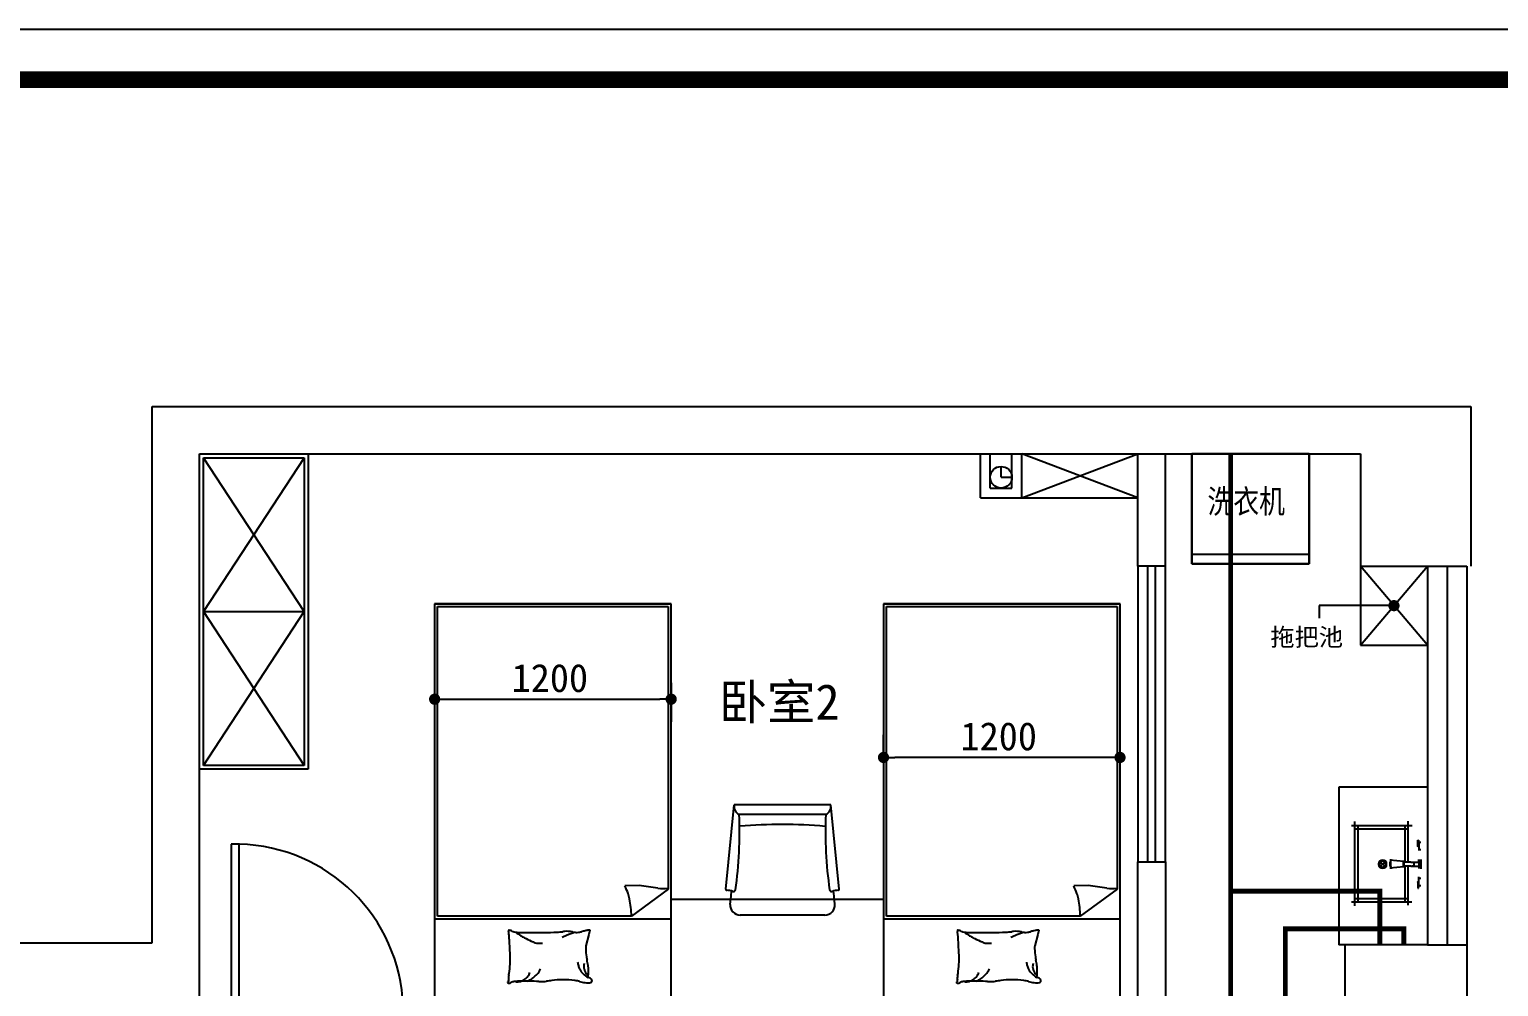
# Model space of a CAD drawing. Header units: millimetres. Extents: x -1705246 to 222838, y -3231245 to 126310.
# Drawn here: x 63611 to 71066, y -34052 to -29196 of the extents above; entities that cross this region are included whole.
import ezdxf

# ---------------------------------------------------------------- set-up
doc = ezdxf.new("R2010")
doc.units = ezdxf.units.MM
doc.linetypes.add('ACAD_ISO03W100', pattern=[30, 12, -18])
doc.layers.add('250', color=250, linetype='Continuous')
doc.layers.add('IFF_FURN', color=30, linetype='Continuous')
doc.styles.add('CH', font='PMingLiU.ttf', dxfattribs={"width": 0.8})
doc.styles.get("Standard").update_dxf_attribs({"font": ''})
doc.styles.add('STYLE1', font='')
doc.styles.get('Standard').set_extended_font_data('SimSun')
doc.styles.get('STYLE1').set_extended_font_data('SimSun')

# ---------------------------------------------------------------- blocks, each defined once
blk = doc.blocks.new('A$C54AD448D')
blk.add_lwpolyline([(-239.7, 15583), (-22135.9, 15583), (-22135.9, 239.7), (-239.7, 239.7)], close=True)
at = {"layer": 'IFF_FURN'}
blk.add_lwpolyline([(0, 15822.7), (-22375.6, 15822.7), (-22375.6, 0), (0, 0)], close=True, dxfattribs=at)
at = {"layer": 'IFF_FURN', "color": 8, "const_width": 79.9}
blk.add_lwpolyline([(-22135.9, 15583), (-22135.9, 239.7), (-239.7, 239.7), (-239.7, 15583), (-22135.9, 15583)], dxfattribs=at)

msp = doc.modelspace()

# ---------------------------------------------------------------- linework, layer by layer
at = {"color": 1, "linetype": 'ACAD_ISO03W100', "lineweight": 30, "ltscale": 5, "const_width": 25}
msp.add_lwpolyline([(63037, -37847.2), (63442.4, -37847.2), (63442.4, -37059.6), (69983.7, -37059.6), (69983.7, -33759.7), (70584.4, -33759.7), (70584.4, -33839.7)], dxfattribs=at)
at = {"layer": '250', "color": 251}
for p, q in [((64234.9, -33829.7), (64234.9, -31109.7)), ((64234.9, -31109.7), (70924.9, -31109.7)), ((70924.9, -31109.7), (70924.9, -31919.7)), ((64474.9, -34109.7), (64474.9, -31349.7)), ((64474.9, -31349.7), (70364.9, -31349.7)), ((64474.9, -32949.7), (64474.9, -31349.7)), ((64474.9, -31349.7), (65024.9, -31349.7)), ((64494.9, -32929.7), (64494.9, -31369.7)), ((64494.9, -31369.7), (65004.9, -31369.7)), ((65004.9, -31369.7), (64494.9, -32149.7)), ((65004.9, -32149.7), (64494.9, -31369.7)), ((65004.9, -31369.7), (65004.9, -32929.7)), ((65024.9, -31349.7), (65024.9, -32949.7)), ((68436.5, -31573.5), (68436.5, -31349.7)), ((68486.5, -31523.5), (68486.5, -31349.7)), ((68596.5, -31523.5), (68596.5, -31349.7)), ((68646.5, -31573.5), (68646.5, -31349.7)), ((68646.5, -31573.5), (69234.9, -31349.7)), ((69234.9, -31573.5), (68646.5, -31349.7)), ((69234.9, -31919.7), (69234.9, -31349.7)), ((69374.9, -31919.7), (69374.9, -31349.7)), ((69509.5, -31907.7), (69509.5, -31349.7)), ((69509.5, -31349.7), (70104.5, -31349.7)), ((70104.5, -31349.7), (70104.5, -31907.7)), ((70364.9, -31349.7), (70364.9, -31919.7)), ((68541.5, -31468.5), (68541.5, -31413.5)), ((68486.5, -31523.5), (68596.5, -31523.5)), ((68541.5, -31468.5), (68596.5, -31468.5)), ((68436.5, -31573.5), (68646.5, -31573.5)), ((68646.5, -31573.5), (69234.9, -31573.5)), ((69509.5, -31857.7), (70104.5, -31857.7)), ((69374.9, -31919.7), (69234.9, -31919.7)), ((69234.9, -31919.7), (69234.9, -33419.9)), ((69284.9, -31919.7), (69284.9, -33419.9)), ((69324.9, -33419.9), (69324.9, -31919.7)), ((69374.9, -33419.9), (69374.9, -31919.7)), ((70104.5, -31907.7), (69509.5, -31907.7)), ((70364.9, -31919.7), (70704.9, -31919.7)), ((70364.9, -31919.7), (70364.9, -32319.7)), ((70364.9, -32319.7), (70704.9, -31919.7)), ((70704.9, -32319.7), (70364.9, -31919.7)), ((70704.9, -31919.7), (70704.9, -33839.7)), ((70704.9, -31919.7), (70904.9, -31919.7)), ((70804.9, -31919.7), (70804.9, -33839.7)), ((70904.9, -31919.7), (70904.9, -33839.7)), ((66867.4, -32109.7), (65667.4, -32109.7)), ((65667.4, -32109.7), (65667.4, -34109.7)), ((65667.4, -32109.7), (66867.4, -32109.7)), ((65682.4, -33694.7), (65682.4, -32124.7)), ((65682.4, -32124.7), (66852.4, -32124.7)), ((66852.4, -32124.7), (66852.4, -33557.7)), ((66867.4, -34109.7), (66867.4, -32109.7)), ((69144.9, -32109.7), (67944.9, -32109.7)), ((67944.9, -32109.7), (67944.9, -34109.7)), ((67944.9, -32109.7), (69144.9, -32109.7)), ((67959.9, -33694.7), (67959.9, -32124.7)), ((67959.9, -32124.7), (69129.9, -32124.7)), ((69129.9, -32124.7), (69129.9, -33557.7)), ((69144.9, -34109.7), (69144.9, -32109.7)), ((70477.9, -32119.7), (70154.6, -32119.7)), ((70154.6, -32119.7), (70154.6, -32182.5)), ((70506.4, -32119.7), (70477.9, -32119.7)), ((64494.9, -32149.7), (65004.9, -32149.7)), ((64494.9, -32149.7), (65004.9, -32929.7)), ((64494.9, -32929.7), (65004.9, -32149.7)), ((70364.9, -32319.7), (70704.9, -32319.7)), ((65667.4, -32511.9), (65667.4, -32708.3)), ((66867.4, -32511.9), (66867.4, -32708.3)), ((65695.9, -32594.3), (65724.4, -32594.3)), ((65724.4, -32594.3), (66810.4, -32594.3)), ((66838.9, -32594.3), (66810.4, -32594.3)), ((67944.9, -32884), (67944.9, -32775.7)), ((69144.9, -32884), (69144.9, -32775.7)), ((65004.9, -32929.7), (64494.9, -32929.7)), ((67973.4, -32889.7), (68001.9, -32889.7)), ((69087.9, -32889.7), (68001.9, -32889.7)), ((69116.4, -32889.7), (69087.9, -32889.7)), ((65024.9, -32949.7), (64474.9, -32949.7)), ((70254.9, -33039.7), (70254.9, -33839.7)), ((70704.9, -33039.7), (70254.9, -33039.7)), ((67144.1, -33558.2), (67187.4, -33129.7)), ((67144.1, -33558.2), (67187.4, -33129.7)), ((67677.4, -33129.7), (67187.4, -33129.7)), ((67677.4, -33129.7), (67187.4, -33129.7)), ((67720.6, -33558.2), (67677.4, -33129.7)), ((67720.6, -33558.2), (67677.4, -33129.7)), ((67651.7, -33179.7), (67213, -33179.7)), ((67651.7, -33179.7), (67213, -33179.7)), ((70627.1, -33237.4), (70319.5, -33237.4)), ((70334.8, -33214.7), (70334.8, -33641.9)), ((70350.8, -33232.6), (70350.8, -33618.4)), ((70590.8, -33420.2), (70590.8, -33236.2)), ((70606.8, -33420.2), (70606.8, -33212.9)), ((70606.5, -33253.4), (70335.6, -33253.4)), ((70655.1, -33338.9), (70655.1, -33308.5)), ((70655.1, -33308.5), (70659.7, -33308.5)), ((70670.8, -33321.3), (70656.6, -33321.3)), ((70659.7, -33308.5), (70659.7, -33337.1)), ((70661.6, -33315.4), (70661.6, -33362.1)), ((64674.9, -33329.7), (64634.9, -33329.7)), ((64634.9, -33329.7), (64634.9, -34109.7)), ((64674.9, -34109.7), (64674.9, -33329.7)), ((70670.8, -33357.5), (70657.4, -33357.5)), ((70661.6, -33341.6), (70657.8, -33341.6)), ((70661.6, -33337.1), (70659.7, -33337.1)), ((69234.9, -34109.7), (69234.9, -33419.9)), ((69234.9, -33419.9), (69374.9, -33419.9)), ((69374.9, -33419.9), (69374.9, -35159.7)), ((70488.2, -33420.3), (70466.7, -33441.8)), ((70488.2, -33441.8), (70466.7, -33420.3)), ((70584.8, -33417.5), (70513.9, -33411)), ((70584.9, -33444.4), (70514.3, -33450.8)), ((70515.9, -33442.4), (70515.9, -33419.5)), ((70515.9, -33419.5), (70518.8, -33419.5)), ((70515.9, -33442.4), (70518.8, -33442.4)), ((70518.8, -33419.5), (70518.8, -33405.1)), ((70518.8, -33442.4), (70518.8, -33419.5)), ((70518.8, -33442.4), (70518.8, -33455.4)), ((70582.9, -33446), (70582.9, -33415.4)), ((70620.3, -33420.2), (70582.9, -33420.2)), ((70620.3, -33441.7), (70582.9, -33441.7)), ((70586.4, -33441.7), (70586.4, -33420.2)), ((70590.8, -33618.4), (70590.8, -33441.7)), ((70606.8, -33639.5), (70606.8, -33441.7)), ((70620.3, -33420.2), (70660, -33420.2)), ((70620.3, -33441.7), (70660, -33441.7)), ((70675.6, -33412.8), (70656.6, -33412.8)), ((70676.8, -33449), (70657, -33449)), ((70661.6, -33408.7), (70661.6, -33453.7)), ((70670.8, -33408.7), (70670.8, -33454.5)), ((66705.1, -33539.6), (66632.5, -33541.3)), ((66800.5, -33553.2), (66705.1, -33539.6)), ((68982.6, -33539.6), (68910, -33541.3)), ((69078, -33553.2), (68982.6, -33539.6)), ((70655.1, -33523), (70655.1, -33553.3)), ((70670.8, -33504.4), (70657, -33504.4)), ((70670.8, -33540.6), (70657.4, -33540.6)), ((70661.6, -33520.2), (70657.8, -33520.2)), ((70659.7, -33553.3), (70659.7, -33524.8)), ((70661.6, -33524.8), (70659.7, -33524.8)), ((70661.6, -33547.8), (70661.6, -33495.1)), ((66852.4, -33557.7), (66665.9, -33694.7)), ((67944.9, -33609.7), (66867.4, -33609.7)), ((67167.4, -33635.2), (67171.1, -33593.3)), ((67167.4, -33635.2), (67171.1, -33593.3)), ((67171.1, -33593.3), (67173.5, -33566.7)), ((67171.1, -33593.3), (67173.5, -33566.7)), ((67693.7, -33593.3), (67691.3, -33566.7)), ((67693.7, -33593.3), (67691.3, -33566.7)), ((67697.4, -33635.2), (67693.7, -33593.3)), ((67697.4, -33635.2), (67693.7, -33593.3)), ((69129.9, -33557.7), (68943.4, -33694.7)), ((70337.3, -33605.7), (70602.3, -33605.7)), ((70655.1, -33553.3), (70659.7, -33553.3)), ((66665.9, -33694.7), (65682.4, -33694.7)), ((67647.6, -33689.7), (67217.2, -33689.7)), ((67647.6, -33689.7), (67217.2, -33689.7)), ((68943.4, -33694.7), (67959.9, -33694.7)), ((70318.6, -33621.7), (70626, -33621.7)), ((66867.4, -33709.7), (65667.4, -33709.7)), ((66867.4, -33709.7), (65667.4, -33709.7)), ((66454.7, -33766.6), (66449.5, -33787.6)), ((69144.9, -33709.7), (67944.9, -33709.7)), ((69144.9, -33709.7), (67944.9, -33709.7)), ((68732.2, -33766.6), (68727, -33787.6)), ((61814.9, -33829.7), (64234.9, -33829.7)), ((66449.5, -33787.6), (66435, -33845.4)), ((68727, -33787.6), (68712.5, -33845.4)), ((70284.9, -33839.7), (70254.9, -33839.7)), ((70704.9, -33839.7), (70284.9, -33839.7)), ((70284.9, -33839.7), (70284.9, -34569.7)), ((70704.9, -33839.7), (70904.9, -33839.7)), ((70904.9, -33839.7), (70904.9, -34569.7))]:
    msp.add_line(p, q, dxfattribs=at)
at = {"layer": '250', "color": 251, "extrusion": (0, 0, -1)}
for p, q in [((70104.5, -31349.7), (69509.5, -31349.7)), ((69509.5, -31349.7), (69509.5, -31907.7)), ((70104.5, -31907.7), (70104.5, -31349.7)), ((69509.5, -31907.7), (70104.5, -31907.7))]:
    msp.add_line(p, q, dxfattribs=at)
at = {"layer": '250', "color": 5, "const_width": 25}
for points in [[(62859.2, -36842.1), (69706.1, -36842.1), (69706.1, -31349.7)], [(69706.1, -33568.1), (70463.7, -33568.1), (70463.7, -33839.7)]]:
    msp.add_lwpolyline(points, dxfattribs=at)
at = {"layer": '250', "color": 251, "const_width": 28.5}
for points in [[(70520.6, -32119.7, 1), (70549.1, -32119.7, 1)], [(65681.6, -32594.3, 1), (65653.1, -32594.3, 1)], [(66853.1, -32594.3, 1), (66881.6, -32594.3, 1)], [(67959.1, -32889.7, 1), (67930.6, -32889.7, 1)], [(69130.6, -32889.7, 1), (69159.1, -32889.7, 1)]]:
    msp.add_lwpolyline(points, format="xyb", close=True, dxfattribs=at)
at = {"layer": '250', "color": 251}
msp.add_circle((68541.5, -31468.5), 55, dxfattribs=at)
for centre, radius, start, end in [((67233.2, -33137.7), 46.5, 170.0218, 244.30302), ((67233.2, -33137.7), 46.5, 170.0218, 244.30302), ((67631.5, -33137.7), 46.5, 295.69698, 9.9782), ((67631.5, -33137.7), 46.5, 295.69698, 9.9782), ((65122.5, -33264.4), 2092.2, 351.85714, 2.3222), ((65122.5, -33264.4), 2092.2, 351.85714, 2.3222), ((67428.6, -35670.6), 2441, 84.81118, 95.01146), ((67428.6, -35670.6), 2441, 84.81118, 95.01146), ((69742.2, -33264.4), 2092.2, 177.6778, 188.14286), ((69742.2, -33264.4), 2092.2, 177.6778, 188.14286), ((64654.9, -34182.5), 853.1, 4.90093, 91.34333), ((66288.6, -33710.7), 383.3, 19.94779, 26.21717), ((68566.2, -33710.7), 383.3, 19.94779, 26.21717), ((66486.9, -33638.7), 172.4, 10.59446, 19.94779), ((66092, -33712.6), 574.1, 1.78872, 10.59446), ((66826, -33374.9), 180.1, 261.86442, 278.44166), ((67149.2, -33558.6), 5, 174.89783, 270.62515), ((67149.2, -33558.6), 5, 174.89783, 270.62515), ((67150.1, -33652.6), 89, 70.14719, 90.62515), ((67150.1, -33652.6), 89, 70.14719, 90.62515), ((67183.7, -33559.5), 10, 250.14719, 352.6043), ((67183.7, -33559.5), 10, 250.14719, 352.6043), ((67681, -33559.5), 10, 187.3957, 289.85281), ((67681, -33559.5), 10, 187.3957, 289.85281), ((67714.6, -33652.6), 89, 89.37485, 109.85281), ((67714.6, -33652.6), 89, 89.37485, 109.85281), ((67715.7, -33558.6), 5, 269.37485, 5.10217), ((67715.7, -33558.6), 5, 269.37485, 5.10217), ((68764.4, -33638.7), 172.4, 10.59446, 19.94779), ((68369.5, -33712.6), 574.1, 1.78872, 10.59446), ((69103.5, -33374.9), 180.1, 261.86442, 278.44166), ((67217.2, -33639.7), 50, 174.89783, 270), ((67217.2, -33639.7), 50, 174.89783, 270), ((67647.6, -33639.7), 50, 270, 5.10217), ((67647.6, -33639.7), 50, 270, 5.10217), ((66055.7, -33770.5), 13.5, 163.30223, 189.99836), ((66043.6, -33766.9), 0.925, 82.87961, 163.30223), ((66036.1, -33826.7), 61.2, 73.77885, 82.87961), ((66038.2, -33819.5), 53.7, 62.71588, 73.77885), ((66462.8, -33926.5), 160.8, 99.4841, 107.38641), ((66467.5, -33954.8), 189.5, 94.08294, 99.4841), ((66454.1, -33766.4), 0.642, 345.95506, 94.08294), ((68333.2, -33770.5), 13.5, 163.30223, 189.99836), ((68321.1, -33766.9), 0.925, 82.87961, 163.30223), ((68313.6, -33826.7), 61.2, 73.77885, 82.87961), ((68315.7, -33819.5), 53.7, 62.71588, 73.77885), ((68740.3, -33926.5), 160.8, 99.4841, 107.38641), ((68745, -33954.8), 189.5, 94.08294, 99.4841), ((68731.6, -33766.4), 0.642, 345.95506, 94.08294), ((65820.9, -33811.9), 224.8, 3.50486, 9.99836), ((56518.3, -34381.6), 9544.9, 3.05496, 3.50486), ((66077.4, -33743.6), 31.7, 242.71588, 257.13096), ((66093.1, -33674.9), 102.1, 257.13096, 266.42603), ((66375.4, -33362.3), 510, 234.17371, 237.86502), ((66137.5, -32963.6), 814.8, 266.42603, 269.71346), ((66220.5, -33608.8), 218.8, 237.86502, 243.50152), ((66570.2, -32907.4), 1002.6, 243.50152, 245.67347), ((66153.4, -29775.5), 4003, 269.71346, 270.97038), ((66303.3, -33497.8), 354.7, 245.67347, 249.32572), ((66192.4, -33791.7), 40.6, 249.32572, 265.91723), ((66203.1, -33642.2), 190.4, 265.91723, 273.5552), ((66181.4, -31424.7), 2353.5, 270.97038, 272.60963), ((66249.8, -32925.2), 851.5, 272.60963, 274.61758), ((66535.1, -34270.8), 517.1, 113.48441, 115.31107), ((66340.7, -33850.6), 79.9, 99.75314, 106.30996), ((66334.9, -33932.7), 161, 78.44144, 92.74906), ((66535.1, -34270.8), 517.1, 111.65774, 113.48441), ((66535.1, -34270.8), 517.1, 109.42798, 111.65774), ((66535.1, -34270.8), 517.1, 107.19822, 109.42798), ((66387.7, -33674.9), 102.1, 258.44144, 276.43405), ((66389.7, -33693.1), 83.8, 276.43405, 287.38641), ((68098.4, -33811.9), 224.8, 3.50486, 9.99836), ((58795.8, -34381.6), 9544.9, 3.05496, 3.50486), ((68354.9, -33743.6), 31.7, 242.71588, 257.13096), ((68370.6, -33674.9), 102.1, 257.13096, 266.42603), ((68652.9, -33362.3), 510, 234.17371, 237.86502), ((68415, -32963.6), 814.8, 266.42603, 269.71346), ((68498, -33608.8), 218.8, 237.86502, 243.50152), ((68847.7, -32907.4), 1002.6, 243.50152, 245.67347), ((68430.9, -29775.5), 4003, 269.71346, 270.97038), ((68580.8, -33497.8), 354.7, 245.67347, 249.32572), ((68469.9, -33791.7), 40.6, 249.32572, 265.91723), ((68480.6, -33642.2), 190.4, 265.91723, 273.5552), ((68458.9, -31424.7), 2353.5, 270.97038, 272.60963), ((68527.3, -32925.2), 851.5, 272.60963, 274.61758), ((68812.6, -34270.8), 517.1, 113.48441, 115.31107), ((68618.2, -33850.6), 79.9, 99.75314, 106.30996), ((68612.4, -33932.7), 161, 78.44144, 92.74906), ((68812.6, -34270.8), 517.1, 111.65774, 113.48441), ((68812.6, -34270.8), 517.1, 109.42798, 111.65774), ((68812.6, -34270.8), 517.1, 107.19822, 109.42798), ((68665.2, -33674.9), 102.1, 258.44144, 276.43405), ((68667.2, -33693.1), 83.8, 276.43405, 287.38641), ((65095.3, -33923.9), 955.7, 1.63309, 3.05496), ((65575.7, -33910.2), 475.1, 356.63125, 1.63309), ((66481, -33856.9), 47.4, 165.95481, 182.66488), ((66894.3, -33837.7), 461.1, 182.66488, 188.00505), ((66657.5, -33871), 222, 188.00505, 192.19838), ((65837, -34048.4), 617.4, 9.68437, 12.19838), ((67372.8, -33923.9), 955.7, 1.63309, 3.05496), ((67853.2, -33910.2), 475.1, 356.63125, 1.63309), ((68758.5, -33856.9), 47.4, 165.95481, 182.66488), ((69171.8, -33837.7), 461.1, 182.66488, 188.00505), ((68935, -33871), 222, 188.00505, 192.19838), ((68114.5, -34048.4), 617.4, 9.68437, 12.19838), ((65907.8, -33967.4), 138.8, 347.89054, 352.3191), ((65411.9, -33900.5), 639.1, 352.3191, 356.63125), ((66084.6, -33958.8), 69.4, 323.82335, 341.56035), ((66072.8, -33880.1), 157.6, 313.81151, 320.96506), ((66168.4, -33957.7), 34.5, 320.96506, 331.68324), ((66075.4, -33907.6), 140.1, 331.68324, 336.99723), ((66490.4, -33918.6), 98, 185.63113, 196.51498), ((66490.4, -33918.6), 98, 196.51498, 207.39883), ((66490.4, -33918.6), 98, 207.39883, 225.09762), ((66490.4, -33918.6), 98, 225.09762, 242.79641), ((66487.8, -33951), 64.1, 165.31489, 180), ((66463, -33951), 39.3, 180, 198.7799), ((66562, -33917.3), 143.9, 198.7799, 201.81492), ((66526.6, -33931.5), 105.8, 201.81492, 205.35512), ((66464.3, -33961), 36.8, 205.35512, 221.44291), ((66483.9, -33943.8), 62.9, 221.44291, 233.73593), ((66304.9, -33968.5), 142.8, 0, 9.68437), ((66103.4, -33968.5), 344.3, 353.76764, 0), ((68185.3, -33967.4), 138.8, 347.89054, 352.3191), ((67689.4, -33900.5), 639.1, 352.3191, 356.63125), ((68362.1, -33958.8), 69.4, 323.82335, 341.56035), ((68350.3, -33880.1), 157.6, 313.81151, 320.96506), ((68445.9, -33957.7), 34.5, 320.96506, 331.68324), ((68352.9, -33907.6), 140.1, 331.68324, 336.99723), ((68767.9, -33918.6), 98, 185.63113, 196.51498), ((68767.9, -33918.6), 98, 196.51498, 207.39883), ((68767.9, -33918.6), 98, 207.39883, 225.09762), ((68767.9, -33918.6), 98, 225.09762, 242.79641), ((68765.3, -33951), 64.1, 165.31489, 180), ((68740.5, -33951), 39.3, 180, 198.7799), ((68839.5, -33917.3), 143.9, 198.7799, 201.81492), ((68804.1, -33931.5), 105.8, 201.81492, 205.35512), ((68741.8, -33961), 36.8, 205.35512, 221.44291), ((68761.4, -33943.8), 62.9, 221.44291, 233.73593), ((68582.4, -33968.5), 142.8, 0, 9.68437), ((68380.9, -33968.5), 344.3, 353.76764, 0), ((66039, -34031.4), 1.62, 78.10694, 199.56397), ((66039.7, -34031.1), 2.39, 199.56397, 248.2117), ((66045.4, -34017.1), 17.6, 248.2117, 265.69746), ((66039.9, -34026.9), 2.99, 258.10694, 338.0096), ((66064.1, -34011.6), 23, 171.86652, 201.42098), ((66211.9, -34032.7), 172.2, 167.89054, 171.86652), ((66032.6, -34023.9), 10.9, 338.0096, 21.42098), ((66045.5, -34014.4), 20.2, 265.69746, 300.65125), ((66075.1, -34064.3), 37.7, 95.25919, 120.65125), ((66124.3, -34598.8), 574.6, 91.90789, 95.25919), ((66084.6, -33958.8), 69.4, 265.78412, 285.93524), ((66084.6, -33958.8), 69.4, 285.93524, 306.08636), ((66140, -35070), 1046, 89.42426, 91.90789), ((66084.6, -33958.8), 69.4, 306.08636, 323.82335), ((66078.6, -33870.9), 163.8, 290.86028, 297.23959), ((66144.4, -34635.3), 611.2, 85.19815, 89.42426), ((66129, -33968.8), 53.7, 297.23959, 308.38857), ((65992.1, -33796), 274.2, 308.38857, 313.81151), ((66212.5, -33824.1), 202.8, 265.19815, 272.53859), ((66216.8, -33920.1), 106.7, 272.53859, 280.18988), ((66301.2, -34389.8), 370.5, 96.0867, 100.18988), ((66316.7, -34381.7), 364.5, 90.0031, 98.64296), ((66316.7, -34495.1), 477.9, 82.45315, 90), ((66357.1, -34189.5), 169.6, 74.25602, 82.45315), ((66461, -33820.9), 213.3, 254.25602, 261.56281), ((66446.3, -33920.4), 112.8, 261.56281, 270), ((66443.7, -34029.5), 23.9, 26.58052, 85.59979), ((66446.3, -33969.9), 63.3, 270, 281.27238), ((66456.9, -34022.9), 9.19, 281.27238, 26.58052), ((68316.5, -34031.4), 1.62, 78.10694, 199.56397), ((68317.2, -34031.1), 2.39, 199.56397, 248.2117), ((68322.9, -34017.1), 17.6, 248.2117, 265.69746), ((68317.4, -34026.9), 2.99, 258.10694, 338.0096), ((68341.6, -34011.6), 23, 171.86652, 201.42098), ((68489.4, -34032.7), 172.2, 167.89054, 171.86652), ((68310.1, -34023.9), 10.9, 338.0096, 21.42098), ((68323.1, -34014.4), 20.2, 265.69746, 300.65125), ((68352.6, -34064.3), 37.7, 95.25919, 120.65125), ((68401.8, -34598.8), 574.6, 91.90789, 95.25919), ((68362.1, -33958.8), 69.4, 265.78412, 285.93524), ((68362.1, -33958.8), 69.4, 285.93524, 306.08636), ((68417.5, -35070), 1046, 89.42426, 91.90789), ((68362.1, -33958.8), 69.4, 306.08636, 323.82335), ((68356.1, -33870.9), 163.8, 290.86028, 297.23959), ((68421.9, -34635.3), 611.2, 85.19815, 89.42426), ((68406.5, -33968.8), 53.7, 297.23959, 308.38857), ((68269.6, -33796), 274.2, 308.38857, 313.81151), ((68490, -33824.1), 202.8, 265.19815, 272.53859), ((68494.3, -33920.1), 106.7, 272.53859, 280.18988), ((68578.7, -34389.8), 370.5, 96.0867, 100.18988), ((68594.2, -34381.7), 364.5, 90.0031, 98.64296), ((68594.2, -34495.1), 477.9, 82.45315, 90), ((68634.6, -34189.5), 169.6, 74.25602, 82.45315), ((68738.5, -33820.9), 213.3, 254.25602, 261.56281), ((68723.8, -33920.4), 112.8, 261.56281, 270), ((68721.2, -34029.5), 23.9, 26.58052, 85.59979), ((68723.8, -33969.9), 63.3, 270, 281.27238), ((68734.4, -34022.9), 9.19, 281.27238, 26.58052)]:
    msp.add_arc(centre, radius, start, end, dxfattribs=at)
at = {"layer": '250', "color": 251, "extrusion": (0, 0, -1)}
for centre, major_axis, start_param, end_param in [((70657.8, -33338.9), (1.94, 1.94), 2.356194, 3.926991), ((70477.3, -33431), (0.2, 20.4), 1.561678, 7.844863), ((70477.4, -33431.1), (-10.8, 10.8), 2.356194490181379, 8.639379797360967), ((70625.5, -33430.9), (7.59, 7.59), -0.785398, 2.356194), ((70660, -33430.9), (7.59, 7.59), -0.785398, -0.638254), ((70660, -33430.9), (7.59, 7.59), 2.209051, 2.356194), ((70657.8, -33523), (1.94, 1.94), 3.926991, 5.497787)]:
    msp.add_ellipse(centre, major_axis=major_axis, ratio=1, start_param=start_param, end_param=end_param, dxfattribs=at)

# ---------------------------------------------------------------- block references
at = {"color": 7, "linetype": 'ByBlock', "xscale": 1.061146067193476, "yscale": 1.06114606722258, "zscale": 1.061146067202521}
msp.add_blockref('A$C54AD448D', (77696.2, -45986.7), dxfattribs=at)

# ---------------------------------------------------------------- texts
at = {"layer": '250', "color": 251, "style": 'CH', "width": 0.8}
msp.add_text('洗衣机', height=120, dxfattribs=at).set_placement((69588.7, -31650.8))
at = {"layer": '250', "color": 251, "style": 'STYLE1'}
for s, height, p in [('拖把池', 90, (69908, -32324.1)), ('卧室2', 180, (67108.4, -32697.7))]:
    msp.add_text(s, height=height, dxfattribs=at).set_placement(p)
at = {"layer": '250', "color": 251}
for p in [(66058, -32557.8), (68335.6, -32853.2)]:
    msp.add_text('1200', height=142.5, dxfattribs=at).set_placement(p)

doc.saveas('drawing.dxf')
